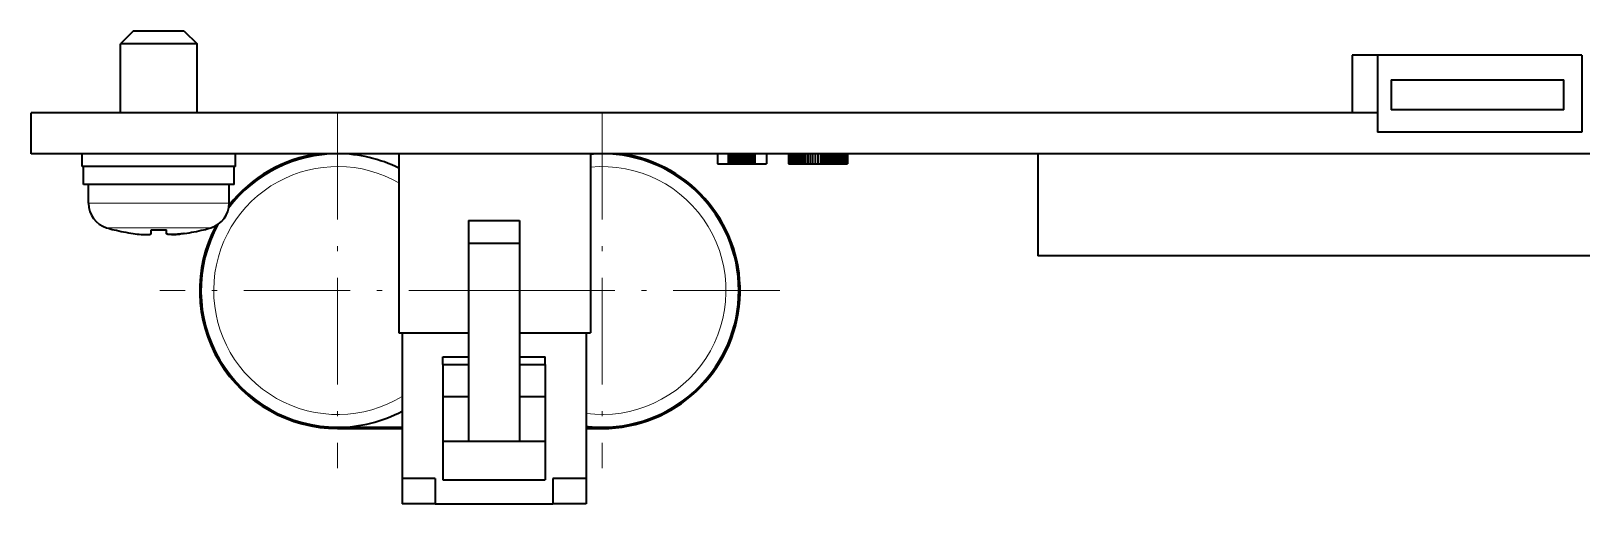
# Model space of a CAD drawing. Extents: x 23 to 417, y 3 to 294.
# Drawn here: x 79.77 to 110.12, y 208.6 to 217.85 of the extents above; entities that cross this region are included whole.
import ezdxf

# ---------------------------------------------------------------- set-up
doc = ezdxf.new("R2010")
doc.units = 0
doc.linetypes.add('DASHDOT', pattern=[18.5, 12, -3, 0.5, -3])
doc.layers.get('0').update_dxf_attribs({"lineweight": 13})

# ---------------------------------------------------------------- blocks, each defined once
blk = doc.blocks.new('BLOCK3531')
at = {"color": 7, "linetype": 'DASHDOT', "lineweight": 13, "ltscale": 0.34775}
for p, q in [((-69, -12.645), (-69, -26.555)), ((-62.045, -19.6), (-75.955, -19.6))]:
    blk.add_line(p, q, dxfattribs=at)
blk = doc.blocks.new('BLOCK3532')
at = {"color": 7, "linetype": 'DASHDOT', "lineweight": 13, "ltscale": 0.34775}
for p, q in [((-58.65, -12.645), (-58.65, -26.555)), ((-51.695, -19.6), (-65.605, -19.6))]:
    blk.add_line(p, q, dxfattribs=at)
blk = doc.blocks.new('BLOCK3533')
at = {"color": 7, "lineweight": 35, "ltscale": 0.017678}
for p, q in [((-77, -9.45), (-77.5, -9.95)), ((-75, -9.45), (-74.5, -9.95))]:
    blk.add_line(p, q, dxfattribs=at)
at = {"color": 7, "lineweight": 35, "ltscale": 0.00306}
blk.add_line((-76.878, -9.45), (-77, -9.45), dxfattribs=at)
at = {"color": 7, "lineweight": 35, "ltscale": 0.04694}
blk.add_line((-75, -9.45), (-76.878, -9.45), dxfattribs=at)
at = {"color": 7, "lineweight": 35, "ltscale": 0.004591}
blk.add_line((-77.316, -9.95), (-77.5, -9.95), dxfattribs=at)
at = {"color": 7, "lineweight": 35, "ltscale": 0.0675}
for p, q in [((-77.5, -12.65), (-77.5, -9.95)), ((-74.5, -12.65), (-74.5, -9.95))]:
    blk.add_line(p, q, dxfattribs=at)
at = {"color": 7, "lineweight": 35, "ltscale": 0.070409}
blk.add_line((-74.5, -9.95), (-77.316, -9.95), dxfattribs=at)
at = {"color": 7, "lineweight": 35, "ltscale": 0.025}
for p, q in [((-28.3, -10.4), (-29.3, -10.4)), ((-64.877, -22.2), (-63.877, -22.2)), ((-61.877, -22.2), (-60.877, -22.2)), ((-64.877, -22.5), (-63.877, -22.5)), ((-61.877, -22.5), (-60.877, -22.5)), ((-64.877, -23.75), (-63.877, -23.75)), ((-61.877, -23.75), (-60.877, -23.75)), ((-66.477, -26.95), (-66.477, -27.95)), ((-65.177, -26.95), (-65.177, -27.95)), ((-60.577, -26.95), (-60.577, -27.95)), ((-59.277, -26.95), (-59.277, -27.95))]:
    blk.add_line(p, q, dxfattribs=at)
at = {"color": 7, "lineweight": 35, "ltscale": 0.05625}
blk.add_line((-29.3, -10.4), (-29.3, -12.65), dxfattribs=at)
at = {"color": 7, "lineweight": 35, "ltscale": 0.075}
for p, q in [((-28.3, -10.4), (-28.3, -13.4)), ((-20.3, -10.4), (-20.3, -13.4))]:
    blk.add_line(p, q, dxfattribs=at)
at = {"color": 7, "lineweight": 35, "ltscale": 0.2}
for p, q in [((-20.3, -10.4), (-28.3, -10.4)), ((-20.3, -13.4), (-28.3, -13.4))]:
    blk.add_line(p, q, dxfattribs=at)
at = {"color": 7, "lineweight": 35, "ltscale": 0.029608}
for p, q in [((-27.773, -11.353), (-27.773, -12.537)), ((-21.009, -12.537), (-21.009, -11.353))]:
    blk.add_line(p, q, dxfattribs=at)
at = {"color": 7, "lineweight": 35, "ltscale": 0.169105}
for p, q in [((-27.773, -11.353), (-21.009, -11.353)), ((-21.009, -12.537), (-27.773, -12.537))]:
    blk.add_line(p, q, dxfattribs=at)
at = {"color": 7, "lineweight": 35, "ltscale": 0.04}
blk.add_line((-81, -14.25), (-81, -12.65), dxfattribs=at)
at = {"color": 7, "lineweight": 35}
for p, q in [((-28.3, -12.65), (-81, -12.65)), ((81, -14.25), (-81, -14.25)), ((18.4, -18.25), (-41.6, -18.25))]:
    blk.add_line(p, q, dxfattribs=at)
at = {"color": 7, "lineweight": 35, "ltscale": 0.0125}
for p, q in [((-79, -14.75), (-79, -14.25)), ((-73, -14.75), (-73, -14.25))]:
    blk.add_line(p, q, dxfattribs=at)
at = {"color": 7, "lineweight": 35, "ltscale": 0.175}
for p, q in [((-66.6, -14.25), (-66.6, -21.25)), ((-59.1, -14.25), (-59.1, -21.25))]:
    blk.add_line(p, q, dxfattribs=at)
at = {"color": 7, "lineweight": 35, "ltscale": 0.01}
for p, q in [((-54.134, -14.25), (-54.134, -14.65)), ((-53.716, -14.25), (-53.716, -14.65)), ((-53.712, -14.25), (-53.712, -14.65)), ((-53.705, -14.25), (-53.705, -14.65)), ((-53.696, -14.25), (-53.696, -14.65)), ((-53.684, -14.25), (-53.684, -14.65)), ((-53.67, -14.25), (-53.67, -14.65)), ((-53.654, -14.25), (-53.654, -14.65)), ((-53.635, -14.25), (-53.635, -14.65)), ((-53.615, -14.25), (-53.615, -14.65)), ((-53.591, -14.25), (-53.591, -14.65)), ((-53.566, -14.25), (-53.566, -14.65)), ((-53.538, -14.25), (-53.538, -14.65)), ((-53.508, -14.25), (-53.508, -14.65)), ((-53.476, -14.25), (-53.476, -14.65)), ((-53.442, -14.25), (-53.442, -14.65)), ((-53.406, -14.25), (-53.406, -14.65)), ((-53.368, -14.25), (-53.368, -14.65)), ((-53.328, -14.25), (-53.328, -14.65)), ((-53.286, -14.25), (-53.286, -14.65)), ((-53.242, -14.25), (-53.242, -14.65)), ((-53.196, -14.25), (-53.196, -14.65)), ((-53.161, -14.25), (-53.161, -14.65)), ((-53.128, -14.25), (-53.128, -14.65)), ((-53.095, -14.25), (-53.095, -14.65)), ((-53.064, -14.25), (-53.064, -14.65)), ((-53.033, -14.25), (-53.033, -14.65)), ((-53.004, -14.25), (-53.004, -14.65)), ((-52.975, -14.25), (-52.975, -14.65)), ((-52.947, -14.25), (-52.947, -14.65)), ((-52.921, -14.25), (-52.921, -14.65)), ((-52.895, -14.25), (-52.895, -14.65)), ((-52.87, -14.25), (-52.87, -14.65)), ((-52.847, -14.25), (-52.847, -14.65)), ((-52.826, -14.25), (-52.826, -14.65)), ((-52.806, -14.25), (-52.806, -14.65)), ((-52.788, -14.25), (-52.788, -14.65)), ((-52.771, -14.25), (-52.771, -14.65)), ((-52.756, -14.25), (-52.756, -14.65)), ((-52.743, -14.25), (-52.743, -14.65)), ((-52.731, -14.25), (-52.731, -14.65)), ((-52.721, -14.25), (-52.721, -14.65)), ((-52.712, -14.25), (-52.712, -14.65)), ((-52.703, -14.25), (-52.703, -14.65)), ((-52.696, -14.25), (-52.696, -14.65)), ((-52.69, -14.25), (-52.69, -14.65)), ((-52.685, -14.25), (-52.685, -14.65)), ((-52.68, -14.25), (-52.68, -14.65)), ((-52.677, -14.25), (-52.677, -14.65)), ((-52.675, -14.25), (-52.675, -14.65)), ((-52.673, -14.25), (-52.673, -14.65)), ((-52.673, -14.25), (-52.673, -14.65)), ((-52.21, -14.25), (-52.21, -14.65)), ((-51.358, -14.25), (-51.358, -14.65)), ((-51.354, -14.25), (-51.354, -14.65)), ((-51.343, -14.25), (-51.343, -14.65)), ((-51.324, -14.25), (-51.324, -14.65)), ((-51.298, -14.25), (-51.298, -14.65)), ((-51.264, -14.25), (-51.264, -14.65)), ((-51.223, -14.25), (-51.223, -14.65)), ((-51.174, -14.25), (-51.174, -14.65)), ((-51.118, -14.25), (-51.118, -14.65)), ((-51.054, -14.25), (-51.054, -14.65)), ((-50.983, -14.25), (-50.983, -14.65)), ((-50.915, -14.25), (-50.915, -14.65)), ((-50.843, -14.25), (-50.843, -14.65)), ((-50.766, -14.25), (-50.766, -14.65)), ((-50.685, -14.25), (-50.685, -14.65)), ((-50.599, -14.25), (-50.599, -14.65)), ((-50.509, -14.25), (-50.509, -14.65)), ((-50.414, -14.25), (-50.414, -14.65)), ((-50.314, -14.25), (-50.314, -14.65)), ((-50.211, -14.25), (-50.211, -14.65)), ((-50.102, -14.25), (-50.102, -14.65)), ((-50.021, -14.25), (-50.021, -14.65)), ((-49.943, -14.25), (-49.943, -14.65)), ((-49.868, -14.25), (-49.868, -14.65)), ((-49.795, -14.25), (-49.795, -14.65)), ((-49.726, -14.25), (-49.726, -14.65)), ((-49.66, -14.25), (-49.66, -14.65)), ((-49.597, -14.25), (-49.597, -14.65)), ((-49.537, -14.25), (-49.537, -14.65)), ((-49.479, -14.25), (-49.479, -14.65)), ((-49.425, -14.25), (-49.425, -14.65)), ((-49.375, -14.25), (-49.375, -14.65)), ((-49.328, -14.25), (-49.328, -14.65)), ((-49.286, -14.25), (-49.286, -14.65)), ((-49.248, -14.25), (-49.248, -14.65)), ((-49.214, -14.25), (-49.214, -14.65)), ((-49.185, -14.25), (-49.185, -14.65)), ((-49.159, -14.25), (-49.159, -14.65)), ((-49.138, -14.25), (-49.138, -14.65)), ((-49.121, -14.25), (-49.121, -14.65)), ((-49.109, -14.25), (-49.109, -14.65)), ((-49.095, -14.25), (-49.095, -14.65)), ((-49.074, -14.25), (-49.074, -14.65)), ((-49.059, -14.25), (-49.059, -14.65)), ((-49.05, -14.25), (-49.05, -14.65)), ((-49.047, -14.25), (-49.047, -14.65))]:
    blk.add_line(p, q, dxfattribs=at)
at = {"color": 7, "lineweight": 35, "ltscale": 0.1}
for p, q in [((-41.6, -14.25), (-41.6, -18.25)), ((-64.877, -25.5), (-60.877, -25.5)), ((-64.877, -27), (-60.877, -27))]:
    blk.add_line(p, q, dxfattribs=at)
at = {"color": 7, "lineweight": 35, "ltscale": 0.009181}
blk.add_line((-78.633, -14.75), (-79, -14.75), dxfattribs=at)
at = {"color": 7, "lineweight": 35, "ltscale": 0.0175}
for p, q in [((-78.95, -15.45), (-78.95, -14.75)), ((-73.05, -15.45), (-73.05, -14.75))]:
    blk.add_line(p, q, dxfattribs=at)
at = {"color": 7, "lineweight": 35, "ltscale": 0.140819}
blk.add_line((-73, -14.75), (-78.633, -14.75), dxfattribs=at)
at = {"color": 7, "lineweight": 35, "ltscale": 0.010445}
blk.add_line((-54.134, -14.65), (-53.716, -14.65), dxfattribs=at)
at = {"color": 7, "lineweight": 35, "ltscale": 0.000112525}
blk.add_line((-53.716, -14.65), (-53.712, -14.65), dxfattribs=at)
at = {"color": 7, "lineweight": 35, "ltscale": 0.0001713}
blk.add_line((-53.712, -14.65), (-53.705, -14.65), dxfattribs=at)
at = {"color": 7, "lineweight": 35, "ltscale": 0.000230025}
blk.add_line((-53.705, -14.65), (-53.696, -14.65), dxfattribs=at)
at = {"color": 7, "lineweight": 35, "ltscale": 0.000288}
blk.add_line((-53.696, -14.65), (-53.684, -14.65), dxfattribs=at)
at = {"color": 7, "lineweight": 35, "ltscale": 0.00034675}
blk.add_line((-53.684, -14.65), (-53.67, -14.65), dxfattribs=at)
at = {"color": 7, "lineweight": 35, "ltscale": 0.0004055}
blk.add_line((-53.67, -14.65), (-53.654, -14.65), dxfattribs=at)
at = {"color": 7, "lineweight": 35, "ltscale": 0.000463875}
blk.add_line((-53.654, -14.65), (-53.635, -14.65), dxfattribs=at)
at = {"color": 7, "lineweight": 35, "ltscale": 0.000522225}
blk.add_line((-53.635, -14.65), (-53.615, -14.65), dxfattribs=at)
at = {"color": 7, "lineweight": 35, "ltscale": 0.0005806}
blk.add_line((-53.615, -14.65), (-53.591, -14.65), dxfattribs=at)
at = {"color": 7, "lineweight": 35, "ltscale": 0.00063935}
blk.add_line((-53.591, -14.65), (-53.566, -14.65), dxfattribs=at)
at = {"color": 7, "lineweight": 35, "ltscale": 0.0006939}
blk.add_line((-53.566, -14.65), (-53.538, -14.65), dxfattribs=at)
at = {"color": 7, "lineweight": 35, "ltscale": 0.000745775}
blk.add_line((-53.538, -14.65), (-53.508, -14.65), dxfattribs=at)
at = {"color": 7, "lineweight": 35, "ltscale": 0.0007965}
blk.add_line((-53.508, -14.65), (-53.476, -14.65), dxfattribs=at)
at = {"color": 7, "lineweight": 35, "ltscale": 0.000848375}
blk.add_line((-53.476, -14.65), (-53.442, -14.65), dxfattribs=at)
at = {"color": 7, "lineweight": 35, "ltscale": 0.000899525}
blk.add_line((-53.442, -14.65), (-53.406, -14.65), dxfattribs=at)
at = {"color": 7, "lineweight": 35, "ltscale": 0.000950625}
blk.add_line((-53.406, -14.65), (-53.368, -14.65), dxfattribs=at)
at = {"color": 7, "lineweight": 35, "ltscale": 0.001002}
blk.add_line((-53.368, -14.65), (-53.328, -14.65), dxfattribs=at)
at = {"color": 7, "lineweight": 35, "ltscale": 0.001054}
blk.add_line((-53.328, -14.65), (-53.286, -14.65), dxfattribs=at)
at = {"color": 7, "lineweight": 35, "ltscale": 0.001105}
blk.add_line((-53.286, -14.65), (-53.242, -14.65), dxfattribs=at)
at = {"color": 7, "lineweight": 35, "ltscale": 0.001156}
blk.add_line((-53.242, -14.65), (-53.196, -14.65), dxfattribs=at)
at = {"color": 7, "lineweight": 35, "ltscale": 0.00085945}
blk.add_line((-53.196, -14.65), (-53.161, -14.65), dxfattribs=at)
at = {"color": 7, "lineweight": 35, "ltscale": 0.000835425}
blk.add_line((-53.161, -14.65), (-53.128, -14.65), dxfattribs=at)
at = {"color": 7, "lineweight": 35, "ltscale": 0.000811775}
blk.add_line((-53.128, -14.65), (-53.095, -14.65), dxfattribs=at)
at = {"color": 7, "lineweight": 35, "ltscale": 0.000787725}
blk.add_line((-53.095, -14.65), (-53.064, -14.65), dxfattribs=at)
at = {"color": 7, "lineweight": 35, "ltscale": 0.000764075}
blk.add_line((-53.064, -14.65), (-53.033, -14.65), dxfattribs=at)
at = {"color": 7, "lineweight": 35, "ltscale": 0.00074005}
blk.add_line((-53.033, -14.65), (-53.004, -14.65), dxfattribs=at)
at = {"color": 7, "lineweight": 35, "ltscale": 0.0007164}
blk.add_line((-53.004, -14.65), (-52.975, -14.65), dxfattribs=at)
at = {"color": 7, "lineweight": 35, "ltscale": 0.000692375}
blk.add_line((-52.975, -14.65), (-52.947, -14.65), dxfattribs=at)
at = {"color": 7, "lineweight": 35, "ltscale": 0.000668325}
blk.add_line((-52.947, -14.65), (-52.921, -14.65), dxfattribs=at)
at = {"color": 7, "lineweight": 35, "ltscale": 0.0006447}
blk.add_line((-52.921, -14.65), (-52.895, -14.65), dxfattribs=at)
at = {"color": 7, "lineweight": 35, "ltscale": 0.000613025}
blk.add_line((-52.895, -14.65), (-52.87, -14.65), dxfattribs=at)
at = {"color": 7, "lineweight": 35, "ltscale": 0.000573725}
blk.add_line((-52.87, -14.65), (-52.847, -14.65), dxfattribs=at)
at = {"color": 7, "lineweight": 35, "ltscale": 0.00053405}
blk.add_line((-52.847, -14.65), (-52.826, -14.65), dxfattribs=at)
at = {"color": 7, "lineweight": 35, "ltscale": 0.000494775}
blk.add_line((-52.826, -14.65), (-52.806, -14.65), dxfattribs=at)
at = {"color": 7, "lineweight": 35, "ltscale": 0.000455475}
blk.add_line((-52.806, -14.65), (-52.788, -14.65), dxfattribs=at)
at = {"color": 7, "lineweight": 35, "ltscale": 0.0004158}
blk.add_line((-52.788, -14.65), (-52.771, -14.65), dxfattribs=at)
at = {"color": 7, "lineweight": 35, "ltscale": 0.0003769}
blk.add_line((-52.771, -14.65), (-52.756, -14.65), dxfattribs=at)
at = {"color": 7, "lineweight": 35, "ltscale": 0.0003372}
blk.add_line((-52.756, -14.65), (-52.743, -14.65), dxfattribs=at)
at = {"color": 7, "lineweight": 35, "ltscale": 0.00029755}
blk.add_line((-52.743, -14.65), (-52.731, -14.65), dxfattribs=at)
at = {"color": 7, "lineweight": 35, "ltscale": 0.00025865}
blk.add_line((-52.731, -14.65), (-52.721, -14.65), dxfattribs=at)
at = {"color": 7, "lineweight": 35, "ltscale": 0.000226975}
blk.add_line((-52.721, -14.65), (-52.712, -14.65), dxfattribs=at)
at = {"color": 7, "lineweight": 35, "ltscale": 0.000202925}
blk.add_line((-52.712, -14.65), (-52.703, -14.65), dxfattribs=at)
at = {"color": 7, "lineweight": 35, "ltscale": 0.000178925}
blk.add_line((-52.703, -14.65), (-52.696, -14.65), dxfattribs=at)
at = {"color": 7, "lineweight": 35, "ltscale": 0.00015525}
blk.add_line((-52.696, -14.65), (-52.69, -14.65), dxfattribs=at)
at = {"color": 7, "lineweight": 35, "ltscale": 0.000131225}
blk.add_line((-52.69, -14.65), (-52.685, -14.65), dxfattribs=at)
at = {"color": 7, "lineweight": 35, "ltscale": 0.000107575}
blk.add_line((-52.685, -14.65), (-52.68, -14.65), dxfattribs=at)
at = {"color": 7, "lineweight": 35, "ltscale": 8.355e-05}
blk.add_line((-52.68, -14.65), (-52.677, -14.65), dxfattribs=at)
at = {"color": 7, "lineweight": 35, "ltscale": 5.95e-05}
blk.add_line((-52.677, -14.65), (-52.675, -14.65), dxfattribs=at)
at = {"color": 7, "lineweight": 35, "ltscale": 3.585e-05}
blk.add_line((-52.675, -14.65), (-52.673, -14.65), dxfattribs=at)
at = {"color": 7, "lineweight": 35, "ltscale": 0.011579}
blk.add_line((-52.673, -14.65), (-52.21, -14.65), dxfattribs=at)
at = {"color": 7, "lineweight": 35, "ltscale": 9.345e-05}
blk.add_line((-51.358, -14.65), (-51.354, -14.65), dxfattribs=at)
at = {"color": 7, "lineweight": 35, "ltscale": 0.00028115}
blk.add_line((-51.354, -14.65), (-51.343, -14.65), dxfattribs=at)
at = {"color": 7, "lineweight": 35, "ltscale": 0.000468825}
blk.add_line((-51.343, -14.65), (-51.324, -14.65), dxfattribs=at)
at = {"color": 7, "lineweight": 35, "ltscale": 0.00065575}
blk.add_line((-51.324, -14.65), (-51.298, -14.65), dxfattribs=at)
at = {"color": 7, "lineweight": 35, "ltscale": 0.000843425}
blk.add_line((-51.298, -14.65), (-51.264, -14.65), dxfattribs=at)
at = {"color": 7, "lineweight": 35, "ltscale": 0.001031}
blk.add_line((-51.264, -14.65), (-51.223, -14.65), dxfattribs=at)
at = {"color": 7, "lineweight": 35, "ltscale": 0.001218}
blk.add_line((-51.223, -14.65), (-51.174, -14.65), dxfattribs=at)
at = {"color": 7, "lineweight": 35, "ltscale": 0.001405}
blk.add_line((-51.174, -14.65), (-51.118, -14.65), dxfattribs=at)
at = {"color": 7, "lineweight": 35, "ltscale": 0.001593}
blk.add_line((-51.118, -14.65), (-51.054, -14.65), dxfattribs=at)
at = {"color": 7, "lineweight": 35, "ltscale": 0.001781}
blk.add_line((-51.054, -14.65), (-50.983, -14.65), dxfattribs=at)
at = {"color": 7, "lineweight": 35, "ltscale": 0.001692}
blk.add_line((-50.983, -14.65), (-50.915, -14.65), dxfattribs=at)
at = {"color": 7, "lineweight": 35, "ltscale": 0.001806}
blk.add_line((-50.915, -14.65), (-50.843, -14.65), dxfattribs=at)
at = {"color": 7, "lineweight": 35, "ltscale": 0.001919}
blk.add_line((-50.843, -14.65), (-50.766, -14.65), dxfattribs=at)
at = {"color": 7, "lineweight": 35, "ltscale": 0.002032}
blk.add_line((-50.766, -14.65), (-50.685, -14.65), dxfattribs=at)
at = {"color": 7, "lineweight": 35, "ltscale": 0.002146}
blk.add_line((-50.685, -14.65), (-50.599, -14.65), dxfattribs=at)
at = {"color": 7, "lineweight": 35, "ltscale": 0.002259}
blk.add_line((-50.599, -14.65), (-50.509, -14.65), dxfattribs=at)
at = {"color": 7, "lineweight": 35, "ltscale": 0.002373}
blk.add_line((-50.509, -14.65), (-50.414, -14.65), dxfattribs=at)
at = {"color": 7, "lineweight": 35, "ltscale": 0.002486}
blk.add_line((-50.414, -14.65), (-50.314, -14.65), dxfattribs=at)
at = {"color": 7, "lineweight": 35, "ltscale": 0.002599}
blk.add_line((-50.314, -14.65), (-50.211, -14.65), dxfattribs=at)
at = {"color": 7, "lineweight": 35, "ltscale": 0.002713}
blk.add_line((-50.211, -14.65), (-50.102, -14.65), dxfattribs=at)
at = {"color": 7, "lineweight": 35, "ltscale": 0.002028}
blk.add_line((-50.102, -14.65), (-50.021, -14.65), dxfattribs=at)
at = {"color": 7, "lineweight": 35, "ltscale": 0.001953}
blk.add_line((-50.021, -14.65), (-49.943, -14.65), dxfattribs=at)
at = {"color": 7, "lineweight": 35, "ltscale": 0.001879}
blk.add_line((-49.943, -14.65), (-49.868, -14.65), dxfattribs=at)
at = {"color": 7, "lineweight": 35, "ltscale": 0.001804}
blk.add_line((-49.868, -14.65), (-49.795, -14.65), dxfattribs=at)
at = {"color": 7, "lineweight": 35, "ltscale": 0.001729}
blk.add_line((-49.795, -14.65), (-49.726, -14.65), dxfattribs=at)
at = {"color": 7, "lineweight": 35, "ltscale": 0.001655}
blk.add_line((-49.726, -14.65), (-49.66, -14.65), dxfattribs=at)
at = {"color": 7, "lineweight": 35, "ltscale": 0.00158}
blk.add_line((-49.66, -14.65), (-49.597, -14.65), dxfattribs=at)
at = {"color": 7, "lineweight": 35, "ltscale": 0.001505}
blk.add_line((-49.597, -14.65), (-49.537, -14.65), dxfattribs=at)
at = {"color": 7, "lineweight": 35, "ltscale": 0.001431}
blk.add_line((-49.537, -14.65), (-49.479, -14.65), dxfattribs=at)
at = {"color": 7, "lineweight": 35, "ltscale": 0.001356}
blk.add_line((-49.479, -14.65), (-49.425, -14.65), dxfattribs=at)
at = {"color": 7, "lineweight": 35, "ltscale": 0.001266}
blk.add_line((-49.425, -14.65), (-49.375, -14.65), dxfattribs=at)
at = {"color": 7, "lineweight": 35, "ltscale": 0.00116}
blk.add_line((-49.375, -14.65), (-49.328, -14.65), dxfattribs=at)
at = {"color": 7, "lineweight": 35, "ltscale": 0.001055}
blk.add_line((-49.328, -14.65), (-49.286, -14.65), dxfattribs=at)
at = {"color": 7, "lineweight": 35, "ltscale": 0.0009491}
blk.add_line((-49.286, -14.65), (-49.248, -14.65), dxfattribs=at)
at = {"color": 7, "lineweight": 35, "ltscale": 0.000843825}
blk.add_line((-49.248, -14.65), (-49.214, -14.65), dxfattribs=at)
at = {"color": 7, "lineweight": 35, "ltscale": 0.00073775}
blk.add_line((-49.214, -14.65), (-49.185, -14.65), dxfattribs=at)
at = {"color": 7, "lineweight": 35, "ltscale": 0.000632475}
blk.add_line((-49.185, -14.65), (-49.159, -14.65), dxfattribs=at)
at = {"color": 7, "lineweight": 35, "ltscale": 0.000526825}
blk.add_line((-49.159, -14.65), (-49.138, -14.65), dxfattribs=at)
at = {"color": 7, "lineweight": 35, "ltscale": 0.000421125}
blk.add_line((-49.138, -14.65), (-49.121, -14.65), dxfattribs=at)
at = {"color": 7, "lineweight": 35, "ltscale": 0.000315475}
blk.add_line((-49.121, -14.65), (-49.109, -14.65), dxfattribs=at)
at = {"color": 7, "lineweight": 35, "ltscale": 0.000343681}
blk.add_line((-49.109, -14.65), (-49.095, -14.65), dxfattribs=at)
at = {"color": 7, "lineweight": 35, "ltscale": 0.00052835}
blk.add_line((-49.095, -14.65), (-49.074, -14.65), dxfattribs=at)
at = {"color": 7, "lineweight": 35, "ltscale": 0.00037765}
blk.add_line((-49.074, -14.65), (-49.059, -14.65), dxfattribs=at)
at = {"color": 7, "lineweight": 35, "ltscale": 0.0002266}
blk.add_line((-49.059, -14.65), (-49.05, -14.65), dxfattribs=at)
at = {"color": 7, "lineweight": 35, "ltscale": 7.5525e-05}
blk.add_line((-49.05, -14.65), (-49.047, -14.65), dxfattribs=at)
at = {"color": 7, "lineweight": 35, "ltscale": 0.009028}
blk.add_line((-78.589, -15.45), (-78.95, -15.45), dxfattribs=at)
at = {"color": 7, "lineweight": 35, "ltscale": 0.018478}
for p, q in [((-78.75, -16.189), (-78.75, -15.45)), ((-73.25, -16.189), (-73.25, -15.45))]:
    blk.add_line(p, q, dxfattribs=at)
at = {"color": 7, "lineweight": 35, "ltscale": 0.138472}
blk.add_line((-73.05, -15.45), (-78.589, -15.45), dxfattribs=at)
at = {"color": 7, "lineweight": 13, "ltscale": 0.008416}
blk.add_line((-78.413, -16.189), (-78.75, -16.189), dxfattribs=at)
at = {"color": 7, "lineweight": 13, "ltscale": 0.129084}
blk.add_line((-73.25, -16.189), (-78.413, -16.189), dxfattribs=at)
at = {"color": 7, "lineweight": 35, "ltscale": 0.022315}
for p, q in [((-63.877, -16.855), (-63.877, -17.747)), ((-61.877, -16.855), (-61.877, -17.747))]:
    blk.add_line(p, q, dxfattribs=at)
at = {"color": 7, "lineweight": 35, "ltscale": 0.05}
for p, q in [((-63.877, -16.855), (-61.877, -16.855)), ((-63.877, -17.747), (-61.877, -17.747))]:
    blk.add_line(p, q, dxfattribs=at)
at = {"color": 7, "lineweight": 13, "ltscale": 0.006248}
blk.add_line((-77.792, -17.146), (-78.042, -17.146), dxfattribs=at)
at = {"color": 7, "lineweight": 13, "ltscale": 0.095835}
blk.add_line((-73.958, -17.146), (-77.792, -17.146), dxfattribs=at)
at = {"color": 7, "lineweight": 35, "ltscale": 0.000166026}
for p, q in [((-77.75, -17.228), (-77.75, -17.221)), ((-74.25, -17.228), (-74.25, -17.221))]:
    blk.add_line(p, q, dxfattribs=at)
at = {"color": 7, "lineweight": 35, "ltscale": 0.003766}
for p, q in [((-76.3, -17.372), (-76.3, -17.221)), ((-75.7, -17.372), (-75.7, -17.221))]:
    blk.add_line(p, q, dxfattribs=at)
at = {"color": 7, "lineweight": 35, "ltscale": 0.003427}
blk.add_line((-75.314, -17.406), (-75.178, -17.394), dxfattribs=at)
at = {"color": 7, "lineweight": 35, "ltscale": 0.193817}
for p, q in [((-63.877, -17.747), (-63.877, -25.5)), ((-61.877, -17.747), (-61.877, -25.5))]:
    blk.add_line(p, q, dxfattribs=at)
at = {"color": 7, "lineweight": 35, "ltscale": 0.068069}
blk.add_line((-66.6, -21.25), (-63.877, -21.25), dxfattribs=at)
at = {"color": 7, "lineweight": 35, "ltscale": 0.1425}
for p, q in [((-66.477, -21.25), (-66.477, -26.95)), ((-59.277, -21.25), (-59.277, -26.95))]:
    blk.add_line(p, q, dxfattribs=at)
at = {"color": 7, "lineweight": 35, "ltscale": 0.069431}
blk.add_line((-61.877, -21.25), (-59.1, -21.25), dxfattribs=at)
at = {"color": 7, "lineweight": 35, "ltscale": 0.007503}
for p, q in [((-64.877, -22.5), (-64.877, -22.2)), ((-60.877, -22.5), (-60.877, -22.2))]:
    blk.add_line(p, q, dxfattribs=at)
at = {"color": 7, "lineweight": 35, "ltscale": 0.03125}
for p, q in [((-64.877, -22.5), (-64.877, -23.75)), ((-60.877, -22.5), (-60.877, -23.75))]:
    blk.add_line(p, q, dxfattribs=at)
at = {"color": 7, "lineweight": 35, "ltscale": 0.04375}
for p, q in [((-64.877, -23.75), (-64.877, -25.5)), ((-60.877, -23.75), (-60.877, -25.5))]:
    blk.add_line(p, q, dxfattribs=at)
at = {"color": 7, "lineweight": 35, "ltscale": 0.063069}
for p, q in [((-69, -24.95), (-66.477, -24.95)), ((-69, -25), (-66.477, -25))]:
    blk.add_line(p, q, dxfattribs=at)
at = {"color": 7, "lineweight": 35, "ltscale": 0.015681}
for p, q in [((-59.277, -24.95), (-58.65, -24.95)), ((-59.277, -25), (-58.65, -25))]:
    blk.add_line(p, q, dxfattribs=at)
at = {"color": 7, "lineweight": 35, "ltscale": 0.0375}
for p, q in [((-64.877, -25.5), (-64.877, -27)), ((-60.877, -25.5), (-60.877, -27))]:
    blk.add_line(p, q, dxfattribs=at)
at = {"color": 7, "lineweight": 35, "ltscale": 0.0325}
for p, q in [((-65.177, -26.95), (-66.477, -26.95)), ((-59.277, -26.95), (-60.577, -26.95)), ((-65.177, -27.95), (-66.477, -27.95)), ((-59.277, -27.95), (-60.577, -27.95))]:
    blk.add_line(p, q, dxfattribs=at)
at = {"color": 7, "lineweight": 35, "ltscale": 0.115}
blk.add_line((-65.177, -27.95), (-60.577, -27.95), dxfattribs=at)
at = {"color": 7, "lineweight": 35}
for centre, radius, start, end in [((-69, -19.6), 5.35, 90, 142.89849), ((-69, -19.6), 5.4, 97.80368, 141.97032), ((-69, -19.6), 5.35, 63.34613, 90), ((-58.65, -19.6), 5.35, 90, 94.82489), ((-58.65, -19.6), 5.4, 270, 442.19632), ((-58.65, -19.6), 5.35, 270, 450), ((-77.75, -16.189), 1, 180, 253.04223), ((-74.25, -16.189), 1, 286.95777, 360), ((-76, -10.45), 7, 253.04223, 255.52236), ((-76, -10.449), 6.994, 255.50902, 261.7788), ((-76.355, -12.967), 4.452, 261.67406, 265.7454), ((-76, -10.449), 6.779, 267.46356, 272.53644), ((-76, -10.449), 6.779, 267.46356, 272.53644), ((-75.508, -14.855), 2.559, 270.21424, 274.33323), ((-76, -10.45), 6.993, 278.22073, 284.49151), ((-69, -19.6), 5.4, 152.00729, 270), ((-69, -19.6), 5.35, 151.0791, 270), ((-76, -10.45), 7, 284.47764, 286.95777), ((-69, -19.6), 5.35, 270, 298.13467), ((-58.65, -19.6), 5.35, 263.26718, 270)]:
    blk.add_arc(centre, radius, start, end, dxfattribs=at)
at = {"color": 7, "lineweight": 13}
for centre, start, end in [((-69, -19.6), 60.34034, 118.64789), ((-58.65, -19.6), 262.56934, 455.32367), ((-69, -19.6), 118.6479, 301.34288)]:
    blk.add_arc(centre, 4.85, start, end, dxfattribs=at)
at = {"color": 7, "lineweight": 35}
for points, knots in [([(-76.686, -17.406), (-76.603, -17.412), (-76.549, -17.414), (-76.507, -17.414), (-76.438, -17.414), (-76.374, -17.407), (-76.358, -17.404), (-76.329, -17.399), (-76.308, -17.387), (-76.304, -17.383), (-76.3, -17.379), (-76.3, -17.372)], [0, 0, 0, 0, 0, 0, 3.488442, 3.488442, 3.488442, 5.229942, 5.229942, 5.229942, 5.79468, 5.79468, 5.79468, 5.79468, 5.79468, 5.79468]), ([(-76.491, -17.413), (-76.463, -17.413), (-76.437, -17.412), (-76.412, -17.411), (-76.374, -17.407), (-76.339, -17.4), (-76.329, -17.397), (-76.313, -17.392), (-76.303, -17.382), (-76.301, -17.379), (-76.3, -17.376), (-76.3, -17.372)], [0, 0, 0, 0, 0, 0, 2.018028, 2.018028, 2.018028, 3.046104, 3.046104, 3.046104, 3.381932, 3.381932, 3.381932, 3.381932, 3.381932, 3.381932]), ([(-75, -17.372), (-75.05, -17.379), (-75.089, -17.384), (-75.122, -17.388), (-75.249, -17.402), (-75.315, -17.407), (-75.357, -17.41), (-75.452, -17.414), (-75.523, -17.414), (-75.558, -17.413), (-75.603, -17.411), (-75.645, -17.403), (-75.654, -17.401), (-75.67, -17.397), (-75.685, -17.391), (-75.69, -17.388), (-75.698, -17.383), (-75.7, -17.374), (-75.7, -17.373), (-75.7, -17.373), (-75.7, -17.372)], [0, 0, 0, 0, 0, 0, 0.647352, 0.647352, 0.647352, 2.886415, 2.886415, 2.886415, 5.757566, 5.757566, 5.757566, 6.467897, 6.467897, 6.467897, 7.2005, 7.2005, 7.2005, 7.272679, 7.272679, 7.272679, 7.272679, 7.272679, 7.272679])]:
    blk.add_open_spline(points, degree=5, knots=knots, dxfattribs=at)

msp = doc.modelspace()

# ---------------------------------------------------------------- block references
at = {"lineweight": 0, "xscale": 0.5, "yscale": 0.5, "zscale": 0.5}
for name in ['BLOCK3533', 'BLOCK3531', 'BLOCK3532']:
    msp.add_blockref(name, (120.2741, 222.58), dxfattribs=at)

doc.saveas('drawing.dxf')
